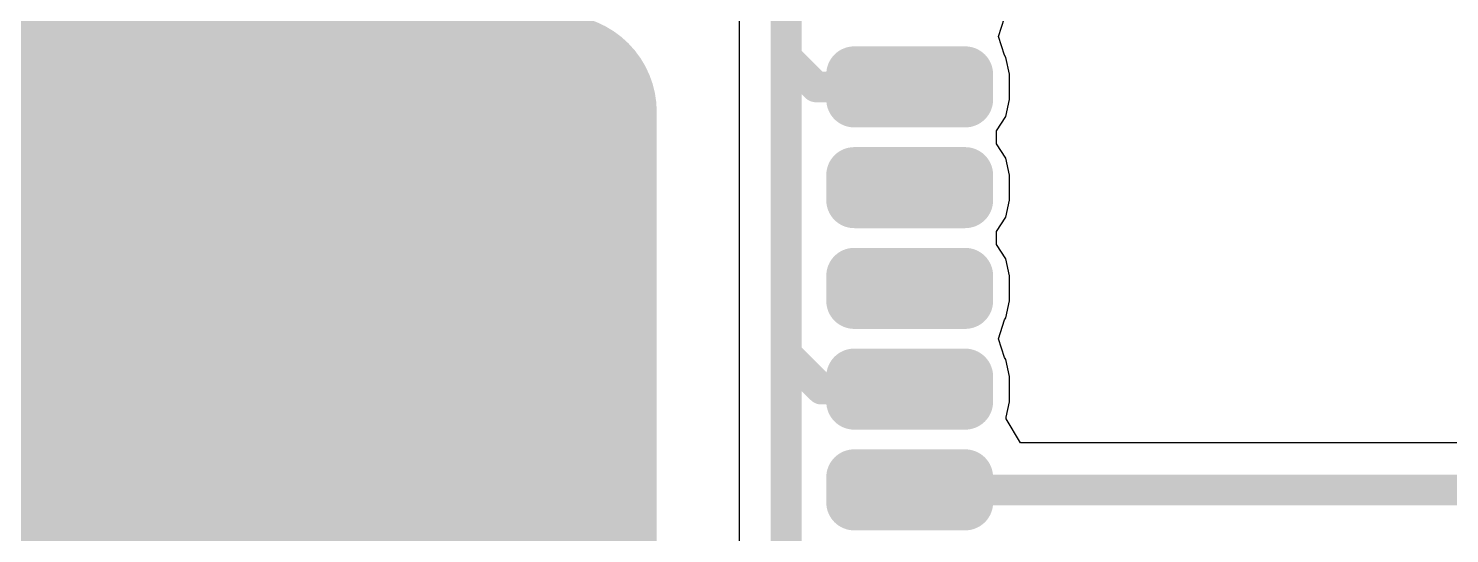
# Model space of a CAD drawing. Header units: millimetres. Extents: x -14 to 86, y -29 to 39.
# Drawn here: x 50.3 to 57.35, y 22.39 to 24.9 of the extents above; entities that cross this region are included whole.
import ezdxf

# ---------------------------------------------------------------- set-up
doc = ezdxf.new("R2010")
doc.units = ezdxf.units.MM
for name, color, linetype in [('BottomLayer', 5, 'Continuous'), ('MultiLayer', 9, 'Continuous'), ('TopLayer', 1, 'Continuous'), ('TopOverlay', 2, 'Continuous'), ('TopPaste', 8, 'Continuous'), ('TopSolder', 216, 'Continuous'), ('ViaHoleLayer', 16, 'Continuous')]:
    doc.layers.add(name, color=color, linetype=linetype)

# ---------------------------------------------------------------- blocks, each defined once
blk = doc.blocks.new('QFN_48_7X7_21')
at = {"layer": 'TopLayer'}
for points, const_width in [([(-1.8437, 3.6375, 1), (-1.7812, 3.6375, 1)], 0.0625), ([(-1.7187, 3.6375, 1), (-1.6563, 3.6375, 1)], 0.0625), ([(-1.3437, 3.6375, 1), (-1.2812, 3.6375, 1)], 0.0625), ([(-1.2188, 3.6375, 1), (-1.1563, 3.6375, 1)], 0.0625), ([(-0.8437, 3.6375, 1), (-0.7813, 3.6375, 1)], 0.0625), ([(-0.7188, 3.6375, 1), (-0.6563, 3.6375, 1)], 0.0625), ([(-0.3437, 3.6375, 1), (-0.2812, 3.6375, 1)], 0.0625), ([(-0.2187, 3.6375, 1), (-0.1563, 3.6375, 1)], 0.0625), ([(0.1563, 3.6375, 1), (0.2187, 3.6375, 1)], 0.0625), ([(0.2812, 3.6375, 1), (0.3437, 3.6375, 1)], 0.0625), ([(-1.8437, 3.0875, 1), (-1.7812, 3.0875, 1)], 0.0625), ([(-1.7187, 3.0875, 1), (-1.6563, 3.0875, 1)], 0.0625), ([(-1.3437, 3.0875, 1), (-1.2812, 3.0875, 1)], 0.0625), ([(-1.2188, 3.0875, 1), (-1.1563, 3.0875, 1)], 0.0625), ([(-0.8437, 3.0875, 1), (-0.7813, 3.0875, 1)], 0.0625), ([(-0.7188, 3.0875, 1), (-0.6563, 3.0875, 1)], 0.0625), ([(-0.3437, 3.0875, 1), (-0.2812, 3.0875, 1)], 0.0625), ([(-0.2187, 3.0875, 1), (-0.1563, 3.0875, 1)], 0.0625), ([(0.1563, 3.0875, 1), (0.2187, 3.0875, 1)], 0.0625), ([(0.2812, 3.0875, 1), (0.3437, 3.0875, 1)], 0.0625), ([(-1.8288, 1.6256, 1), (-1.4224, 1.6256, 1)], 0.4064)]:
    blk.add_lwpolyline(points, format="xyb", close=True, dxfattribs=dict(at, const_width=const_width))
for points in [[(-1.6875, 3.025), (-1.6875, 3.7), (-1.8125, 3.025), (-1.8125, 3.7)], [(-1.1875, 3.025), (-1.1875, 3.7), (-1.3125, 3.025), (-1.3125, 3.7)], [(-0.6875, 3.025), (-0.6875, 3.7), (-0.8125, 3.025), (-0.8125, 3.7)], [(-0.1875, 3.025), (-0.1875, 3.7), (-0.3125, 3.025), (-0.3125, 3.7)], [(0.3125, 3.025), (0.3125, 3.7), (0.1875, 3.025), (0.1875, 3.7)], [(-1.625, 3.0875), (-1.625, 3.6375), (-1.875, 3.0875), (-1.875, 3.6375)], [(-1.125, 3.0875), (-1.125, 3.6375), (-1.375, 3.0875), (-1.375, 3.6375)], [(-0.625, 3.0875), (-0.625, 3.6375), (-0.875, 3.0875), (-0.875, 3.6375)], [(-0.125, 3.0875), (-0.125, 3.6375), (-0.375, 3.0875), (-0.375, 3.6375)], [(0.375, 3.0875), (0.375, 3.6375), (0.125, 3.0875), (0.125, 3.6375)], [(-1.6256, -2.032), (1.6256, -2.032), (-1.6256, 2.032), (1.6256, 2.032)], [(-2.032, -1.6256), (2.032, -1.6256), (-2.032, 1.6256), (2.032, 1.6256)]]:
    blk.add_solid(points, dxfattribs=at)
at = {"layer": 'TopPaste'}
for points, const_width in [([(-1.8437, 3.6375, 1), (-1.7812, 3.6375, 1)], 0.0625), ([(-1.7187, 3.6375, 1), (-1.6563, 3.6375, 1)], 0.0625), ([(-1.3437, 3.6375, 1), (-1.2812, 3.6375, 1)], 0.0625), ([(-1.2188, 3.6375, 1), (-1.1563, 3.6375, 1)], 0.0625), ([(-0.8437, 3.6375, 1), (-0.7813, 3.6375, 1)], 0.0625), ([(-0.7188, 3.6375, 1), (-0.6563, 3.6375, 1)], 0.0625), ([(-0.3437, 3.6375, 1), (-0.2812, 3.6375, 1)], 0.0625), ([(-0.2187, 3.6375, 1), (-0.1563, 3.6375, 1)], 0.0625), ([(0.1563, 3.6375, 1), (0.2187, 3.6375, 1)], 0.0625), ([(0.2812, 3.6375, 1), (0.3437, 3.6375, 1)], 0.0625), ([(-1.8437, 3.0875, 1), (-1.7812, 3.0875, 1)], 0.0625), ([(-1.7187, 3.0875, 1), (-1.6563, 3.0875, 1)], 0.0625), ([(-1.3437, 3.0875, 1), (-1.2812, 3.0875, 1)], 0.0625), ([(-1.2188, 3.0875, 1), (-1.1563, 3.0875, 1)], 0.0625), ([(-0.8437, 3.0875, 1), (-0.7813, 3.0875, 1)], 0.0625), ([(-0.7188, 3.0875, 1), (-0.6563, 3.0875, 1)], 0.0625), ([(-0.3437, 3.0875, 1), (-0.2812, 3.0875, 1)], 0.0625), ([(-0.2187, 3.0875, 1), (-0.1563, 3.0875, 1)], 0.0625), ([(0.1563, 3.0875, 1), (0.2187, 3.0875, 1)], 0.0625), ([(0.2812, 3.0875, 1), (0.3437, 3.0875, 1)], 0.0625), ([(-1.8288, 1.6256, 1), (-1.4224, 1.6256, 1)], 0.4064)]:
    blk.add_lwpolyline(points, format="xyb", close=True, dxfattribs=dict(at, const_width=const_width))
for points in [[(-1.6875, 3.025), (-1.6875, 3.7), (-1.8125, 3.025), (-1.8125, 3.7)], [(-1.1875, 3.025), (-1.1875, 3.7), (-1.3125, 3.025), (-1.3125, 3.7)], [(-0.6875, 3.025), (-0.6875, 3.7), (-0.8125, 3.025), (-0.8125, 3.7)], [(-0.1875, 3.025), (-0.1875, 3.7), (-0.3125, 3.025), (-0.3125, 3.7)], [(0.3125, 3.025), (0.3125, 3.7), (0.1875, 3.025), (0.1875, 3.7)], [(-1.625, 3.0875), (-1.625, 3.6375), (-1.875, 3.0875), (-1.875, 3.6375)], [(-1.125, 3.0875), (-1.125, 3.6375), (-1.375, 3.0875), (-1.375, 3.6375)], [(-0.625, 3.0875), (-0.625, 3.6375), (-0.875, 3.0875), (-0.875, 3.6375)], [(-0.125, 3.0875), (-0.125, 3.6375), (-0.375, 3.0875), (-0.375, 3.6375)], [(0.375, 3.0875), (0.375, 3.6375), (0.125, 3.0875), (0.125, 3.6375)], [(-1.6256, -2.032), (1.6256, -2.032), (-1.6256, 2.032), (1.6256, 2.032)], [(-2.032, -1.6256), (2.032, -1.6256), (-2.032, 1.6256), (2.032, 1.6256)]]:
    blk.add_solid(points, dxfattribs=at)
at = {"layer": 'TopSolder'}
for points, const_width in [([(-1.8818, 3.6375, 1), (-1.7431, 3.6375, 1)], 0.1387), ([(-1.7568, 3.6375, 1), (-1.6182, 3.6375, 1)], 0.1387), ([(-1.3818, 3.6375, 1), (-1.2431, 3.6375, 1)], 0.1387), ([(-1.2569, 3.6375, 1), (-1.1182, 3.6375, 1)], 0.1387), ([(-0.8818, 3.6375, 1), (-0.7432, 3.6375, 1)], 0.1387), ([(-0.7569, 3.6375, 1), (-0.6182, 3.6375, 1)], 0.1387), ([(-0.3818, 3.6375, 1), (-0.2431, 3.6375, 1)], 0.1387), ([(-0.2568, 3.6375, 1), (-0.1182, 3.6375, 1)], 0.1387), ([(0.1182, 3.6375, 1), (0.2568, 3.6375, 1)], 0.1387), ([(0.2431, 3.6375, 1), (0.3818, 3.6375, 1)], 0.1387), ([(-1.8818, 3.0875, 1), (-1.7431, 3.0875, 1)], 0.1387), ([(-1.7568, 3.0875, 1), (-1.6182, 3.0875, 1)], 0.1387), ([(-1.3818, 3.0875, 1), (-1.2431, 3.0875, 1)], 0.1387), ([(-1.2569, 3.0875, 1), (-1.1182, 3.0875, 1)], 0.1387), ([(-0.8818, 3.0875, 1), (-0.7432, 3.0875, 1)], 0.1387), ([(-0.7569, 3.0875, 1), (-0.6182, 3.0875, 1)], 0.1387), ([(-0.3818, 3.0875, 1), (-0.2431, 3.0875, 1)], 0.1387), ([(-0.2568, 3.0875, 1), (-0.1182, 3.0875, 1)], 0.1387), ([(0.1182, 3.0875, 1), (0.2568, 3.0875, 1)], 0.1387), ([(0.2431, 3.0875, 1), (0.3818, 3.0875, 1)], 0.1387), ([(-1.8669, 1.6256, 1), (-1.3843, 1.6256, 1)], 0.4826)]:
    blk.add_lwpolyline(points, format="xyb", close=True, dxfattribs=dict(at, const_width=const_width))
for points in [[(-1.6875, 2.9488), (-1.6875, 3.7762), (-1.8125, 2.9488), (-1.8125, 3.7762)], [(-1.1875, 2.9488), (-1.1875, 3.7762), (-1.3125, 2.9488), (-1.3125, 3.7762)], [(-0.6875, 2.9488), (-0.6875, 3.7762), (-0.8125, 2.9488), (-0.8125, 3.7762)], [(-0.1875, 2.9488), (-0.1875, 3.7762), (-0.3125, 2.9488), (-0.3125, 3.7762)], [(0.3125, 2.9488), (0.3125, 3.7762), (0.1875, 2.9488), (0.1875, 3.7762)], [(-1.5488, 3.0875), (-1.5488, 3.6375), (-1.9512, 3.0875), (-1.9512, 3.6375)], [(-1.0488, 3.0875), (-1.0488, 3.6375), (-1.4512, 3.0875), (-1.4512, 3.6375)], [(-0.5488, 3.0875), (-0.5488, 3.6375), (-0.9512, 3.0875), (-0.9512, 3.6375)], [(-0.0488, 3.0875), (-0.0488, 3.6375), (-0.4512, 3.0875), (-0.4512, 3.6375)], [(0.4512, 3.0875), (0.4512, 3.6375), (0.0488, 3.0875), (0.0488, 3.6375)], [(-1.6256, -2.1082), (1.6256, -2.1082), (-1.6256, 2.1082), (1.6256, 2.1082)], [(-2.1082, -1.6256), (2.1082, -1.6256), (-2.1082, 1.6256), (2.1082, 1.6256)]]:
    blk.add_solid(points, dxfattribs=at)
blk = doc.blocks.new('LCD_240_240_F_USH_154_33')
at = {"layer": 'TopOverlay', "const_width": 0.254}
blk.add_lwpolyline([(15.748, -17.018), (15.748, 16.764)], dxfattribs=at)

msp = doc.modelspace()

# ---------------------------------------------------------------- linework, layer by layer
at = {"layer": 'BottomLayer', "const_width": 0.254}
for points in [[(51.181, 24.003, 1), (51.435, 24.003, 1)], [(52.451, 24.003, 1), (52.705, 24.003, 1)], [(51.181, 22.86, 1), (51.435, 22.86, 1)], [(52.451, 22.86, 1), (52.705, 22.86, 1)]]:
    msp.add_lwpolyline(points, format="xyb", close=True, dxfattribs=at)
at = {"layer": 'MultiLayer', "const_width": 0.254}
for points in [[(51.181, 24.003, 1), (51.435, 24.003, 1)], [(52.451, 24.003, 1), (52.705, 24.003, 1)], [(51.181, 22.86, 1), (51.435, 22.86, 1)], [(52.451, 22.86, 1), (52.705, 22.86, 1)]]:
    msp.add_lwpolyline(points, format="xyb", close=True, dxfattribs=at)
at = {"layer": 'TopLayer'}
for p, q in [((53.8249, 25.1765), (53.8249, 24.7582)), ((55.1109, 24.86), (55.1409, 24.9531)), ((55.1409, 24.7669), (55.1109, 24.86)), ((53.8249, 24.7582), (53.8249, 23.285)), ((55.1479, 24.7563), (55.1409, 24.7669)), ((55.1646, 24.6725), (55.1479, 24.7563)), ((55.1646, 24.5475), (55.1646, 24.6725)), ((55.1479, 24.4636), (55.1646, 24.5475)), ((55.1004, 24.3926), (55.1479, 24.4636)), ((55.1004, 24.3274), (55.1004, 24.3926)), ((55.1479, 24.2563), (55.1004, 24.3274)), ((55.1646, 24.1725), (55.1479, 24.2563)), ((55.1646, 24.0475), (55.1646, 24.1725)), ((55.1479, 23.9637), (55.1646, 24.0475)), ((55.1004, 23.8926), (55.1479, 23.9637)), ((55.1004, 23.8274), (55.1004, 23.8926)), ((55.1479, 23.7564), (55.1004, 23.8274)), ((55.1646, 23.6725), (55.1479, 23.7564)), ((55.1646, 23.5475), (55.1646, 23.6725)), ((55.1479, 23.4637), (55.1646, 23.5475)), ((55.1109, 23.36), (55.1409, 23.4531)), ((55.1409, 23.4531), (55.1479, 23.4637)), ((55.1409, 23.2669), (55.1109, 23.36)), ((53.8249, 23.285), (53.8249, 20.4261)), ((55.1479, 23.2563), (55.1409, 23.2669)), ((55.1646, 23.1725), (55.1479, 23.2563)), ((55.1646, 23.0475), (55.1646, 23.1725)), ((55.1492, 22.9701), (55.1646, 23.0475)), ((55.1488, 22.9621), (55.1492, 22.9701)), ((55.2201, 22.8431), (55.1488, 22.9621)), ((64.499, 22.8431), (55.2201, 22.8431))]:
    msp.add_line(p, q, dxfattribs=at)
at = {"layer": 'TopLayer', "const_width": 0.1524}
for points in [[(54.058, 24.7582), (54.058, 25.273)], [(54.058, 24.7582), (54.2062, 24.61)], [(54.058, 23.285), (54.058, 24.7582)], [(54.2062, 24.61), (54.6705, 24.61)], [(54.058, 20.237), (54.058, 23.285)], [(54.058, 23.285), (54.233, 23.11)], [(54.233, 23.11), (54.6705, 23.11)], [(54.6705, 22.61), (64.499, 22.61)]]:
    msp.add_lwpolyline(points, dxfattribs=at)
at = {"layer": 'TopLayer'}
for points, const_width in [([(54.0199, 24.7582, 1), (54.0961, 24.7582, 1)], 0.0762), ([(54.0199, 24.7582, 1), (54.0961, 24.7582, 1)], 0.0762), ([(54.0199, 24.7582, 1), (54.0961, 24.7582, 1)], 0.0762), ([(54.1681, 24.61, 1), (54.2443, 24.61, 1)], 0.0762), ([(54.1681, 24.61, 1), (54.2443, 24.61, 1)], 0.0762), ([(54.6324, 24.61, 1), (54.7086, 24.61, 1)], 0.0762), ([(51.181, 24.003, 1), (51.435, 24.003, 1)], 0.254), ([(52.451, 24.003, 1), (52.705, 24.003, 1)], 0.254), ([(54.0199, 23.285, 1), (54.0961, 23.285, 1)], 0.0762), ([(54.0199, 23.285, 1), (54.0961, 23.285, 1)], 0.0762), ([(54.0199, 23.285, 1), (54.0961, 23.285, 1)], 0.0762), ([(54.1949, 23.11, 1), (54.2711, 23.11, 1)], 0.0762), ([(54.1949, 23.11, 1), (54.2711, 23.11, 1)], 0.0762), ([(54.6324, 23.11, 1), (54.7086, 23.11, 1)], 0.0762), ([(51.181, 22.86, 1), (51.435, 22.86, 1)], 0.254), ([(52.451, 22.86, 1), (52.705, 22.86, 1)], 0.254), ([(54.6324, 22.61, 1), (54.7086, 22.61, 1)], 0.0762)]:
    msp.add_lwpolyline(points, format="xyb", close=True, dxfattribs=dict(at, const_width=const_width))
at = {"layer": 'ViaHoleLayer', "const_width": 0.127}
for points in [[(51.2445, 24.003, 1), (51.3715, 24.003, 1)], [(52.5145, 24.003, 1), (52.6415, 24.003, 1)], [(51.2445, 22.86, 1), (51.3715, 22.86, 1)], [(52.5145, 22.86, 1), (52.6415, 22.86, 1)]]:
    msp.add_lwpolyline(points, format="xyb", close=True, dxfattribs=at)

# ---------------------------------------------------------------- block references
msp.add_blockref('LCD_240_240_F_USH_154_33', (35.6464, 16.486))
at = {"rotation": 270}
msp.add_blockref('QFN_48_7X7_21', (51.308, 22.86), dxfattribs=at)

doc.saveas('drawing.dxf')
